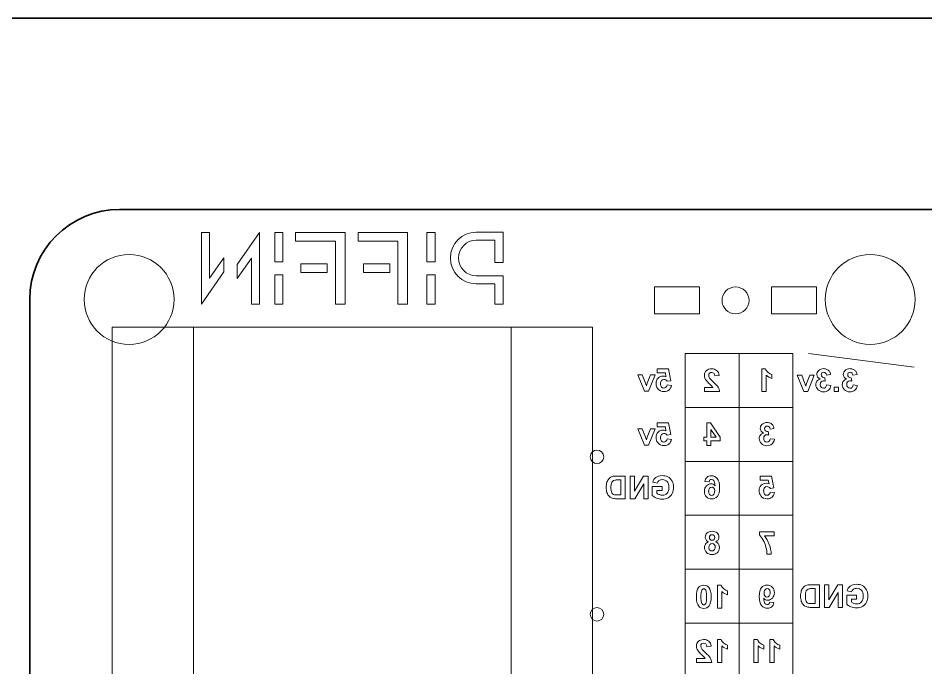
# Model space of a CAD drawing. Header units: inches. Extents: x 15 to 785, y -585 to -15.
# Drawn here: x 355.3 to 456.3, y -87.2 to -15 of the extents above; entities that cross this region are included whole.
import ezdxf

# ---------------------------------------------------------------- set-up
doc = ezdxf.new("R2010")
doc.units = ezdxf.units.IN
doc.header["$MEASUREMENT"] = 0
doc.layers.add('Layer 1', color=7, linetype='Continuous')

# ---------------------------------------------------------------- blocks, each defined once
blk = doc.blocks.new('block 2')
at = {"layer": 'Layer 1', "color": 179, "lineweight": 35, "true_color": 0x231f20}
blk.add_open_spline([(785, -570), (785, -578.28), (778.28, -585), (770, -585), (770, -585), (30, -585), (30, -585), (21.72, -585), (15, -578.28), (15, -570), (15, -570), (15, -30), (15, -30), (15, -21.72), (21.72, -15), (30, -15), (30, -15), (770, -15), (770, -15), (778.28, -15), (785, -21.72), (785, -30), (785, -30), (785, -570), (785, -570)], degree=3, knots=[0, 0, 0, 0, 1, 1, 1, 2, 2, 2, 3, 3, 3, 4, 4, 4, 5, 5, 5, 6, 6, 6, 7, 7, 7, 8, 8, 8, 8], dxfattribs=at)
blk = doc.blocks.new('block 37')
at = {"layer": 'Layer 1', "lineweight": 0}
for points in [[(398.62, -38.81), (398.62, -46.79), (397.54, -46.79), (397.54, -44.33), (397.54, -43.27), (397.54, -42.3), (397.54, -41.07), (397.54, -39.78), (393.12, -39.78), (393.12, -38.81), (398.62, -38.81)], [(396.64, -43.27), (393.71, -43.27), (393.71, -42.3), (396.64, -42.3), (396.64, -43.27)]]:
    blk.add_lwpolyline(points, dxfattribs=at)
blk = doc.blocks.new('block 38')
at = {"layer": 'Layer 1', "lineweight": 0}
for points in [[(391.66, -38.81), (391.66, -46.79), (390.58, -46.79), (390.58, -44.83), (390.58, -43.27), (390.58, -42.3), (390.58, -41.58), (390.58, -39.78), (386.15, -39.78), (386.15, -38.81), (391.66, -38.81)], [(389.68, -43.27), (386.75, -43.27), (386.75, -42.3), (389.68, -42.3), (389.68, -43.27)]]:
    blk.add_lwpolyline(points, dxfattribs=at)
blk = doc.blocks.new('block 36')
at = {"layer": 'Layer 1', "lineweight": 0}
for points in [[(376.58, -38.81), (376.58, -43.92), (378.17, -41.63), (378.17, -43.21), (375.68, -46.79), (375.68, -38.81), (376.58, -38.81)], [(379.64, -42.37), (382.14, -38.81), (382.14, -46.79), (381.24, -46.79), (381.24, -41.67), (379.64, -43.95), (379.64, -42.37)], [(383.85, -42.07), (383.85, -38.81), (384.75, -38.81), (384.75, -42.07), (383.85, -42.07)], [(400.77, -42.07), (400.77, -38.81), (401.67, -38.81), (401.67, -42.07), (400.77, -42.07)], [(384.75, -43.54), (384.75, -46.79), (383.85, -46.79), (383.85, -43.54), (384.75, -43.54)], [(401.67, -43.54), (401.67, -46.79), (400.77, -46.79), (400.77, -43.54), (401.67, -43.54)]]:
    blk.add_lwpolyline(points, dxfattribs=at)
blk.add_open_spline([(406.25, -38.79), (406.25, -38.79), (409.25, -38.79), (409.25, -38.79), (409.25, -38.79), (409.25, -42.16), (409.25, -42.16), (409.25, -42.16), (408.34, -42.16), (408.34, -42.16), (408.34, -42.16), (408.34, -39.69), (408.34, -39.69), (408.34, -39.69), (406.25, -39.69), (406.25, -39.69), (405.17, -39.69), (404.29, -40.58), (404.29, -41.66), (404.29, -42.76), (405.17, -43.63), (406.25, -43.63), (406.25, -43.63), (408.34, -43.63), (408.34, -43.63), (408.34, -43.63), (409.25, -43.63), (409.25, -43.63), (409.25, -43.63), (409.25, -46.79), (409.25, -46.79), (409.25, -46.79), (408.34, -46.79), (408.34, -46.79), (408.34, -46.79), (408.34, -44.53), (408.34, -44.53), (408.34, -44.53), (406.25, -44.53), (406.25, -44.53), (404.67, -44.53), (403.38, -43.25), (403.38, -41.66), (403.38, -40.08), (404.67, -38.79), (406.25, -38.79)], degree=3, knots=[0, 0, 0, 0, 1, 1, 1, 2, 2, 2, 3, 3, 3, 4, 4, 4, 5, 5, 5, 6, 6, 6, 7, 7, 7, 8, 8, 8, 9, 9, 9, 10, 10, 10, 11, 11, 11, 12, 12, 12, 13, 13, 13, 14, 14, 14, 15, 15, 15, 15], dxfattribs=at)
at = {"layer": 'Layer 1'}
for name in ['block 38', 'block 37']:
    blk.add_blockref(name, (0, 0), dxfattribs=at)
blk = doc.blocks.new('block 39')
at = {"layer": 'Layer 1', "lineweight": 0}
for points, knots in [([(432.15, -78.3), (432.32, -78.51), (432.4, -78.85), (432.4, -79.32), (432.4, -79.81), (432.32, -80.15), (432.17, -80.33), (432.02, -80.52), (431.82, -80.62), (431.58, -80.62), (431.33, -80.62), (431.14, -80.53), (431.01, -80.36), (430.84, -80.15), (430.76, -79.81), (430.76, -79.33), (430.76, -78.85), (430.84, -78.51), (431, -78.3), (431.14, -78.13), (431.33, -78.04), (431.58, -78.04), (431.82, -78.04), (432.01, -78.13), (432.15, -78.3)], [0, 0, 0, 0, 1, 1, 1, 2, 2, 2, 3, 3, 3, 4, 4, 4, 5, 5, 5, 6, 6, 6, 7, 7, 7, 8, 8, 8, 8]), ([(431.42, -78.5), (431.38, -78.53), (431.34, -78.61), (431.31, -78.72), (431.28, -78.83), (431.26, -79.03), (431.26, -79.33), (431.26, -79.63), (431.28, -79.84), (431.31, -79.96), (431.34, -80.06), (431.38, -80.12), (431.42, -80.16), (431.47, -80.2), (431.52, -80.22), (431.58, -80.22), (431.64, -80.22), (431.69, -80.2), (431.73, -80.16), (431.78, -80.12), (431.82, -80.05), (431.85, -79.94), (431.88, -79.83), (431.89, -79.63), (431.89, -79.33), (431.89, -79.03), (431.87, -78.82), (431.84, -78.7), (431.82, -78.6), (431.78, -78.53), (431.73, -78.5), (431.69, -78.46), (431.64, -78.44), (431.58, -78.44), (431.52, -78.44), (431.47, -78.46), (431.42, -78.5)], [0, 0, 0, 0, 1, 1, 1, 2, 2, 2, 3, 3, 3, 4, 4, 4, 5, 5, 5, 6, 6, 6, 7, 7, 7, 8, 8, 8, 9, 9, 9, 10, 10, 10, 11, 11, 11, 12, 12, 12, 12]), ([(433.12, -78.04), (433.12, -78.04), (433.51, -78.04), (433.51, -78.04), (433.57, -78.19), (433.67, -78.33), (433.82, -78.44), (433.97, -78.56), (434.1, -78.64), (434.23, -78.68), (434.23, -78.68), (434.23, -79.12), (434.23, -79.12), (433.99, -79.04), (433.78, -78.92), (433.6, -78.75), (433.6, -78.75), (433.6, -80.58), (433.6, -80.58), (433.6, -80.58), (433.12, -80.58), (433.12, -80.58), (433.12, -80.58), (433.12, -78.04), (433.12, -78.04)], [0, 0, 0, 0, 1, 1, 1, 2, 2, 2, 3, 3, 3, 4, 4, 4, 5, 5, 5, 6, 6, 6, 7, 7, 7, 8, 8, 8, 8])]:
    blk.add_open_spline(points, degree=3, knots=knots, dxfattribs=at)
blk = doc.blocks.new('block 40')
at = {"layer": 'Layer 1', "lineweight": 0}
for points in [[(437.15, -84.08), (437.15, -84.08), (437.54, -84.08), (437.54, -84.08), (437.6, -84.23), (437.7, -84.37), (437.85, -84.48), (438, -84.6), (438.13, -84.68), (438.26, -84.72), (438.26, -84.72), (438.26, -85.16), (438.26, -85.16), (438.02, -85.08), (437.81, -84.96), (437.63, -84.79), (437.63, -84.79), (437.63, -86.62), (437.63, -86.62), (437.63, -86.62), (437.15, -86.62), (437.15, -86.62), (437.15, -86.62), (437.15, -84.08), (437.15, -84.08)], [(438.92, -84.08), (438.92, -84.08), (439.31, -84.08), (439.31, -84.08), (439.37, -84.23), (439.47, -84.37), (439.62, -84.48), (439.76, -84.6), (439.9, -84.68), (440.03, -84.72), (440.03, -84.72), (440.03, -85.16), (440.03, -85.16), (439.79, -85.08), (439.58, -84.96), (439.4, -84.79), (439.4, -84.79), (439.4, -86.62), (439.4, -86.62), (439.4, -86.62), (438.92, -86.62), (438.92, -86.62), (438.92, -86.62), (438.92, -84.08), (438.92, -84.08)]]:
    blk.add_open_spline(points, degree=3, knots=[0, 0, 0, 0, 1, 1, 1, 2, 2, 2, 3, 3, 3, 4, 4, 4, 5, 5, 5, 6, 6, 6, 7, 7, 7, 8, 8, 8, 8], dxfattribs=at)
blk = doc.blocks.new('block 41')
at = {"layer": 'Layer 1', "lineweight": 0}
for points, knots in [([(431.72, -86.17), (431.7, -86.12), (431.66, -86.08), (431.62, -86.03), (431.58, -85.99), (431.48, -85.89), (431.33, -85.75), (431.18, -85.61), (431.07, -85.51), (431.01, -85.43), (430.93, -85.32), (430.86, -85.21), (430.82, -85.11), (430.78, -85.01), (430.76, -84.9), (430.76, -84.78), (430.76, -84.58), (430.83, -84.42), (430.97, -84.28), (431.12, -84.15), (431.31, -84.08), (431.56, -84.08), (431.79, -84.08), (431.98, -84.14), (432.13, -84.25), (432.28, -84.37), (432.37, -84.56), (432.4, -84.83), (432.4, -84.83), (431.92, -84.88), (431.92, -84.88), (431.91, -84.74), (431.87, -84.63), (431.81, -84.57), (431.75, -84.51), (431.67, -84.48), (431.57, -84.48), (431.47, -84.48), (431.39, -84.51), (431.33, -84.57), (431.27, -84.63), (431.25, -84.71), (431.25, -84.82), (431.25, -84.92), (431.28, -85.01), (431.35, -85.11), (431.39, -85.19), (431.53, -85.32), (431.75, -85.53), (432.02, -85.78), (432.2, -85.98), (432.29, -86.13), (432.38, -86.29), (432.44, -86.45), (432.46, -86.62), (432.46, -86.62), (430.76, -86.62), (430.76, -86.62), (430.76, -86.62), (430.76, -86.17), (430.76, -86.17), (430.76, -86.17), (431.72, -86.17), (431.72, -86.17)], [0, 0, 0, 0, 1, 1, 1, 2, 2, 2, 3, 3, 3, 4, 4, 4, 5, 5, 5, 6, 6, 6, 7, 7, 7, 8, 8, 8, 9, 9, 9, 10, 10, 10, 11, 11, 11, 12, 12, 12, 13, 13, 13, 14, 14, 14, 15, 15, 15, 16, 16, 16, 17, 17, 17, 18, 18, 18, 19, 19, 19, 20, 20, 20, 21, 21, 21, 21]), ([(433.12, -84.08), (433.12, -84.08), (433.51, -84.08), (433.51, -84.08), (433.57, -84.23), (433.67, -84.37), (433.82, -84.48), (433.96, -84.6), (434.1, -84.68), (434.23, -84.72), (434.23, -84.72), (434.23, -85.16), (434.23, -85.16), (433.99, -85.08), (433.78, -84.96), (433.6, -84.79), (433.6, -84.79), (433.6, -86.62), (433.6, -86.62), (433.6, -86.62), (433.12, -86.62), (433.12, -86.62), (433.12, -86.62), (433.12, -84.08), (433.12, -84.08)], [0, 0, 0, 0, 1, 1, 1, 2, 2, 2, 3, 3, 3, 4, 4, 4, 5, 5, 5, 6, 6, 6, 7, 7, 7, 8, 8, 8, 8])]:
    blk.add_open_spline(points, degree=3, knots=knots, dxfattribs=at)
blk = doc.blocks.new('block 56')
at = {"layer": 'Layer 1', "lineweight": 0}
blk.add_lwpolyline([(446.1, -56.5), (446.1, -56.02), (446.58, -56.02), (446.58, -56.5), (446.1, -56.5)], dxfattribs=at)
for points, knots in [([(445.46, -56.35), (445.31, -56.48), (445.12, -56.54), (444.89, -56.54), (444.65, -56.54), (444.45, -56.46), (444.29, -56.31), (444.13, -56.15), (444.04, -55.96), (444.04, -55.74), (444.04, -55.59), (444.09, -55.46), (444.17, -55.35), (444.26, -55.24), (444.38, -55.17), (444.52, -55.14), (444.28, -55.01), (444.16, -54.83), (444.16, -54.61), (444.16, -54.46), (444.22, -54.32), (444.34, -54.19), (444.48, -54.04), (444.67, -53.96), (444.91, -53.96), (445.05, -53.96), (445.17, -53.99), (445.28, -54.04), (445.4, -54.09), (445.48, -54.17), (445.55, -54.26), (445.61, -54.35), (445.66, -54.47), (445.69, -54.62), (445.69, -54.62), (445.24, -54.7), (445.24, -54.7), (445.23, -54.59), (445.19, -54.51), (445.13, -54.45), (445.07, -54.39), (445, -54.36), (444.92, -54.36), (444.84, -54.36), (444.77, -54.39), (444.72, -54.44), (444.67, -54.49), (444.64, -54.56), (444.64, -54.64), (444.64, -54.74), (444.68, -54.82), (444.75, -54.88), (444.82, -54.94), (444.92, -54.97), (445.05, -54.97), (445.05, -54.97), (445.1, -55.36), (445.1, -55.36), (445.01, -55.34), (444.94, -55.32), (444.88, -55.32), (444.78, -55.32), (444.7, -55.36), (444.64, -55.43), (444.57, -55.5), (444.54, -55.6), (444.54, -55.72), (444.54, -55.85), (444.57, -55.95), (444.64, -56.03), (444.71, -56.1), (444.8, -56.14), (444.9, -56.14), (444.99, -56.14), (445.07, -56.11), (445.13, -56.05), (445.2, -55.98), (445.24, -55.89), (445.25, -55.77), (445.25, -55.77), (445.72, -55.83), (445.72, -55.83), (445.7, -56.04), (445.61, -56.21), (445.46, -56.35)], [0, 0, 0, 0, 1, 1, 1, 2, 2, 2, 3, 3, 3, 4, 4, 4, 5, 5, 5, 6, 6, 6, 7, 7, 7, 8, 8, 8, 9, 9, 9, 10, 10, 10, 11, 11, 11, 12, 12, 12, 13, 13, 13, 14, 14, 14, 15, 15, 15, 16, 16, 16, 17, 17, 17, 18, 18, 18, 19, 19, 19, 20, 20, 20, 21, 21, 21, 22, 22, 22, 23, 23, 23, 24, 24, 24, 25, 25, 25, 26, 26, 26, 27, 27, 27, 28, 28, 28, 28]), ([(448.4, -56.35), (448.25, -56.48), (448.06, -56.54), (447.83, -56.54), (447.59, -56.54), (447.39, -56.46), (447.23, -56.31), (447.07, -56.15), (446.99, -55.96), (446.99, -55.74), (446.99, -55.59), (447.03, -55.46), (447.12, -55.35), (447.2, -55.24), (447.32, -55.17), (447.46, -55.14), (447.22, -55.01), (447.1, -54.83), (447.1, -54.61), (447.1, -54.46), (447.16, -54.32), (447.28, -54.19), (447.42, -54.04), (447.61, -53.96), (447.85, -53.96), (447.99, -53.96), (448.11, -53.99), (448.23, -54.04), (448.34, -54.09), (448.43, -54.17), (448.49, -54.26), (448.55, -54.35), (448.6, -54.47), (448.63, -54.62), (448.63, -54.62), (448.18, -54.7), (448.18, -54.7), (448.17, -54.59), (448.13, -54.51), (448.08, -54.45), (448.02, -54.39), (447.95, -54.36), (447.86, -54.36), (447.78, -54.36), (447.71, -54.39), (447.66, -54.44), (447.61, -54.49), (447.59, -54.56), (447.59, -54.64), (447.59, -54.74), (447.62, -54.82), (447.69, -54.88), (447.76, -54.94), (447.86, -54.97), (447.99, -54.97), (447.99, -54.97), (448.04, -55.36), (448.04, -55.36), (447.96, -55.34), (447.88, -55.32), (447.82, -55.32), (447.73, -55.32), (447.65, -55.36), (447.58, -55.43), (447.52, -55.5), (447.48, -55.6), (447.48, -55.72), (447.48, -55.85), (447.52, -55.95), (447.59, -56.03), (447.65, -56.1), (447.74, -56.14), (447.84, -56.14), (447.93, -56.14), (448.01, -56.11), (448.08, -56.05), (448.14, -55.98), (448.18, -55.89), (448.2, -55.77), (448.2, -55.77), (448.66, -55.83), (448.66, -55.83), (448.64, -56.04), (448.55, -56.21), (448.4, -56.35)], [0, 0, 0, 0, 1, 1, 1, 2, 2, 2, 3, 3, 3, 4, 4, 4, 5, 5, 5, 6, 6, 6, 7, 7, 7, 8, 8, 8, 9, 9, 9, 10, 10, 10, 11, 11, 11, 12, 12, 12, 13, 13, 13, 14, 14, 14, 15, 15, 15, 16, 16, 16, 17, 17, 17, 18, 18, 18, 19, 19, 19, 20, 20, 20, 21, 21, 21, 22, 22, 22, 23, 23, 23, 24, 24, 24, 25, 25, 25, 26, 26, 26, 27, 27, 27, 28, 28, 28, 28]), ([(442.7, -56.5), (442.7, -56.5), (441.97, -54.67), (441.97, -54.67), (441.97, -54.67), (442.47, -54.67), (442.47, -54.67), (442.47, -54.67), (442.82, -55.6), (442.82, -55.6), (442.84, -55.66), (442.86, -55.71), (442.87, -55.76), (442.88, -55.78), (442.89, -55.84), (442.92, -55.92), (442.92, -55.92), (443.02, -55.6), (443.02, -55.6), (443.02, -55.6), (443.37, -54.67), (443.37, -54.67), (443.37, -54.67), (443.87, -54.67), (443.87, -54.67), (443.87, -54.67), (443.14, -56.5), (443.14, -56.5), (443.14, -56.5), (442.7, -56.5), (442.7, -56.5)], [0, 0, 0, 0, 1, 1, 1, 2, 2, 2, 3, 3, 3, 4, 4, 4, 5, 5, 5, 6, 6, 6, 7, 7, 7, 8, 8, 8, 9, 9, 9, 10, 10, 10, 10])]:
    blk.add_open_spline(points, degree=3, knots=knots, dxfattribs=at)
blk = doc.blocks.new('block 58')
at = {"layer": 'Layer 1', "lineweight": 0}
for points, knots in [([(427.71, -56.33), (427.56, -56.46), (427.37, -56.52), (427.14, -56.52), (426.85, -56.52), (426.62, -56.41), (426.45, -56.19), (426.33, -56.02), (426.27, -55.84), (426.27, -55.63), (426.27, -55.38), (426.35, -55.18), (426.5, -55.02), (426.65, -54.87), (426.83, -54.79), (427.04, -54.79), (427.15, -54.79), (427.27, -54.81), (427.37, -54.87), (427.37, -54.87), (427.3, -54.44), (427.3, -54.44), (427.3, -54.44), (426.38, -54.44), (426.38, -54.44), (426.38, -54.44), (426.38, -53.99), (426.38, -53.99), (426.38, -53.99), (427.66, -53.99), (427.66, -53.99), (427.66, -53.99), (427.91, -55.3), (427.91, -55.3), (427.91, -55.3), (427.52, -55.36), (427.52, -55.36), (427.41, -55.23), (427.29, -55.17), (427.15, -55.17), (427.03, -55.17), (426.94, -55.21), (426.87, -55.29), (426.81, -55.37), (426.77, -55.48), (426.77, -55.64), (426.77, -55.8), (426.81, -55.93), (426.88, -56.01), (426.95, -56.09), (427.03, -56.13), (427.13, -56.13), (427.22, -56.13), (427.3, -56.1), (427.37, -56.04), (427.43, -55.97), (427.48, -55.89), (427.49, -55.78), (427.49, -55.78), (427.97, -55.83), (427.97, -55.83), (427.94, -56.04), (427.85, -56.21), (427.71, -56.33)], [0, 0, 0, 0, 1, 1, 1, 2, 2, 2, 3, 3, 3, 4, 4, 4, 5, 5, 5, 6, 6, 6, 7, 7, 7, 8, 8, 8, 9, 9, 9, 10, 10, 10, 11, 11, 11, 12, 12, 12, 13, 13, 13, 14, 14, 14, 15, 15, 15, 16, 16, 16, 17, 17, 17, 18, 18, 18, 19, 19, 19, 20, 20, 20, 21, 21, 21, 21]), ([(424.97, -56.48), (424.97, -56.48), (424.25, -54.65), (424.25, -54.65), (424.25, -54.65), (424.74, -54.65), (424.74, -54.65), (424.74, -54.65), (425.09, -55.58), (425.09, -55.58), (425.11, -55.63), (425.13, -55.68), (425.14, -55.74), (425.15, -55.76), (425.17, -55.81), (425.19, -55.89), (425.19, -55.89), (425.29, -55.58), (425.29, -55.58), (425.29, -55.58), (425.64, -54.65), (425.64, -54.65), (425.64, -54.65), (426.15, -54.65), (426.15, -54.65), (426.15, -54.65), (425.41, -56.48), (425.41, -56.48), (425.41, -56.48), (424.97, -56.48), (424.97, -56.48)], [0, 0, 0, 0, 1, 1, 1, 2, 2, 2, 3, 3, 3, 4, 4, 4, 5, 5, 5, 6, 6, 6, 7, 7, 7, 8, 8, 8, 9, 9, 9, 10, 10, 10, 10])]:
    blk.add_open_spline(points, degree=3, knots=knots, dxfattribs=at)
blk = doc.blocks.new('block 59')
at = {"layer": 'Layer 1', "lineweight": 0}
for points, knots in [([(427.71, -62.33), (427.56, -62.46), (427.37, -62.52), (427.14, -62.52), (426.85, -62.52), (426.62, -62.41), (426.45, -62.19), (426.33, -62.02), (426.27, -61.84), (426.27, -61.63), (426.27, -61.38), (426.35, -61.18), (426.5, -61.02), (426.65, -60.87), (426.83, -60.79), (427.04, -60.79), (427.15, -60.79), (427.27, -60.81), (427.37, -60.87), (427.37, -60.87), (427.3, -60.44), (427.3, -60.44), (427.3, -60.44), (426.38, -60.44), (426.38, -60.44), (426.38, -60.44), (426.38, -59.99), (426.38, -59.99), (426.38, -59.99), (427.66, -59.99), (427.66, -59.99), (427.66, -59.99), (427.91, -61.3), (427.91, -61.3), (427.91, -61.3), (427.52, -61.36), (427.52, -61.36), (427.41, -61.23), (427.29, -61.17), (427.15, -61.17), (427.03, -61.17), (426.94, -61.21), (426.87, -61.29), (426.81, -61.37), (426.77, -61.48), (426.77, -61.64), (426.77, -61.8), (426.81, -61.93), (426.88, -62.01), (426.95, -62.09), (427.03, -62.13), (427.13, -62.13), (427.22, -62.13), (427.3, -62.1), (427.37, -62.04), (427.43, -61.97), (427.48, -61.89), (427.49, -61.78), (427.49, -61.78), (427.97, -61.83), (427.97, -61.83), (427.94, -62.04), (427.85, -62.21), (427.71, -62.33)], [0, 0, 0, 0, 1, 1, 1, 2, 2, 2, 3, 3, 3, 4, 4, 4, 5, 5, 5, 6, 6, 6, 7, 7, 7, 8, 8, 8, 9, 9, 9, 10, 10, 10, 11, 11, 11, 12, 12, 12, 13, 13, 13, 14, 14, 14, 15, 15, 15, 16, 16, 16, 17, 17, 17, 18, 18, 18, 19, 19, 19, 20, 20, 20, 21, 21, 21, 21]), ([(424.97, -62.48), (424.97, -62.48), (424.25, -60.65), (424.25, -60.65), (424.25, -60.65), (424.74, -60.65), (424.74, -60.65), (424.74, -60.65), (425.09, -61.58), (425.09, -61.58), (425.11, -61.63), (425.13, -61.68), (425.14, -61.74), (425.15, -61.76), (425.17, -61.81), (425.19, -61.89), (425.19, -61.89), (425.29, -61.58), (425.29, -61.58), (425.29, -61.58), (425.64, -60.65), (425.64, -60.65), (425.64, -60.65), (426.15, -60.65), (426.15, -60.65), (426.15, -60.65), (425.41, -62.48), (425.41, -62.48), (425.41, -62.48), (424.97, -62.48), (424.97, -62.48)], [0, 0, 0, 0, 1, 1, 1, 2, 2, 2, 3, 3, 3, 4, 4, 4, 5, 5, 5, 6, 6, 6, 7, 7, 7, 8, 8, 8, 9, 9, 9, 10, 10, 10, 10])]:
    blk.add_open_spline(points, degree=3, knots=knots, dxfattribs=at)
blk = doc.blocks.new('block 60')
at = {"layer": 'Layer 1', "lineweight": 0}
blk.add_lwpolyline([(446.53, -80.51), (446.53, -78.86), (445.52, -80.51), (445, -80.51), (445, -77.99), (445.48, -77.99), (445.48, -79.67), (446.51, -77.99), (447.01, -77.99), (447.01, -80.51), (446.53, -80.51)], dxfattribs=at)
for points, knots in [([(444.47, -80.51), (444.47, -80.51), (443.51, -80.51), (443.51, -80.51), (443.32, -80.51), (443.17, -80.49), (443.06, -80.46), (442.91, -80.41), (442.79, -80.34), (442.7, -80.26), (442.58, -80.14), (442.49, -79.99), (442.43, -79.81), (442.38, -79.66), (442.35, -79.48), (442.35, -79.27), (442.35, -79.04), (442.38, -78.84), (442.43, -78.68), (442.49, -78.51), (442.57, -78.38), (442.67, -78.27), (442.78, -78.15), (442.91, -78.08), (443.05, -78.03), (443.17, -78), (443.33, -77.99), (443.54, -77.99), (443.54, -77.99), (444.47, -77.99), (444.47, -77.99), (444.47, -77.99), (444.47, -80.51), (444.47, -80.51)], [0, 0, 0, 0, 1, 1, 1, 2, 2, 2, 3, 3, 3, 4, 4, 4, 5, 5, 5, 6, 6, 6, 7, 7, 7, 8, 8, 8, 9, 9, 9, 10, 10, 10, 11, 11, 11, 11]), ([(443.73, -78.41), (443.52, -78.41), (443.38, -78.42), (443.31, -78.44), (443.21, -78.46), (443.14, -78.5), (443.07, -78.56), (443.01, -78.61), (442.96, -78.7), (442.93, -78.8), (442.89, -78.9), (442.88, -79.05), (442.88, -79.25), (442.88, -79.45), (442.89, -79.6), (442.93, -79.71), (442.96, -79.83), (443.01, -79.91), (443.06, -79.96), (443.12, -80.01), (443.19, -80.04), (443.27, -80.06), (443.33, -80.08), (443.43, -80.09), (443.58, -80.09), (443.58, -80.09), (443.96, -80.09), (443.96, -80.09), (443.96, -80.09), (443.96, -78.41), (443.96, -78.41), (443.96, -78.41), (443.73, -78.41), (443.73, -78.41)], [0, 0, 0, 0, 1, 1, 1, 2, 2, 2, 3, 3, 3, 4, 4, 4, 5, 5, 5, 6, 6, 6, 7, 7, 7, 8, 8, 8, 9, 9, 9, 10, 10, 10, 11, 11, 11, 11]), ([(448, -79.58), (448, -79.58), (448, -79.9), (448, -79.9), (448.08, -79.96), (448.17, -80.01), (448.28, -80.06), (448.38, -80.1), (448.49, -80.12), (448.6, -80.12), (448.81, -80.12), (448.99, -80.04), (449.12, -79.89), (449.25, -79.74), (449.32, -79.52), (449.32, -79.22), (449.32, -78.94), (449.25, -78.73), (449.12, -78.59), (448.99, -78.45), (448.81, -78.38), (448.59, -78.38), (448.44, -78.38), (448.32, -78.41), (448.22, -78.49), (448.13, -78.56), (448.06, -78.66), (448.02, -78.78), (448.02, -78.78), (447.52, -78.68), (447.52, -78.68), (447.57, -78.45), (447.68, -78.27), (447.86, -78.14), (448.03, -78.01), (448.28, -77.94), (448.59, -77.94), (448.83, -77.94), (449.03, -77.98), (449.2, -78.07), (449.41, -78.18), (449.57, -78.33), (449.68, -78.54), (449.79, -78.74), (449.85, -78.98), (449.85, -79.24), (449.85, -79.48), (449.8, -79.71), (449.7, -79.91), (449.6, -80.12), (449.45, -80.28), (449.25, -80.39), (449.06, -80.5), (448.83, -80.55), (448.56, -80.55), (448.36, -80.55), (448.15, -80.51), (447.95, -80.44), (447.74, -80.36), (447.59, -80.27), (447.48, -80.16), (447.48, -80.16), (447.48, -79.16), (447.48, -79.16), (447.48, -79.16), (448.58, -79.16), (448.58, -79.16), (448.58, -79.16), (448.58, -79.58), (448.58, -79.58), (448.58, -79.58), (448, -79.58), (448, -79.58)], [0, 0, 0, 0, 1, 1, 1, 2, 2, 2, 3, 3, 3, 4, 4, 4, 5, 5, 5, 6, 6, 6, 7, 7, 7, 8, 8, 8, 9, 9, 9, 10, 10, 10, 11, 11, 11, 12, 12, 12, 13, 13, 13, 14, 14, 14, 15, 15, 15, 16, 16, 16, 17, 17, 17, 18, 18, 18, 19, 19, 19, 20, 20, 20, 21, 21, 21, 22, 22, 22, 23, 23, 23, 24, 24, 24, 24])]:
    blk.add_open_spline(points, degree=3, knots=knots, dxfattribs=at)
blk = doc.blocks.new('block 61')
at = {"layer": 'Layer 1', "lineweight": 0}
blk.add_lwpolyline([(424.9, -68.43), (424.9, -66.78), (423.89, -68.43), (423.37, -68.43), (423.37, -65.9), (423.85, -65.9), (423.85, -67.59), (424.88, -65.9), (425.38, -65.9), (425.38, -68.43), (424.9, -68.43)], dxfattribs=at)
for points, knots in [([(422.84, -68.43), (422.84, -68.43), (421.88, -68.43), (421.88, -68.43), (421.69, -68.43), (421.54, -68.41), (421.43, -68.37), (421.28, -68.33), (421.16, -68.26), (421.07, -68.17), (420.95, -68.06), (420.86, -67.91), (420.8, -67.73), (420.75, -67.58), (420.72, -67.4), (420.72, -67.19), (420.72, -66.95), (420.75, -66.75), (420.8, -66.59), (420.86, -66.43), (420.94, -66.3), (421.04, -66.18), (421.15, -66.07), (421.28, -66), (421.42, -65.95), (421.53, -65.92), (421.69, -65.9), (421.9, -65.9), (421.9, -65.9), (422.84, -65.9), (422.84, -65.9), (422.84, -65.9), (422.84, -68.43), (422.84, -68.43)], [0, 0, 0, 0, 1, 1, 1, 2, 2, 2, 3, 3, 3, 4, 4, 4, 5, 5, 5, 6, 6, 6, 7, 7, 7, 8, 8, 8, 9, 9, 9, 10, 10, 10, 11, 11, 11, 11]), ([(422.1, -66.33), (421.89, -66.33), (421.75, -66.34), (421.68, -66.35), (421.58, -66.38), (421.51, -66.41), (421.44, -66.47), (421.38, -66.53), (421.33, -66.61), (421.3, -66.72), (421.26, -66.82), (421.25, -66.97), (421.25, -67.17), (421.25, -67.36), (421.26, -67.52), (421.3, -67.63), (421.33, -67.74), (421.38, -67.82), (421.43, -67.87), (421.49, -67.92), (421.56, -67.96), (421.64, -67.98), (421.7, -67.99), (421.8, -68), (421.95, -68), (421.95, -68), (422.33, -68), (422.33, -68), (422.33, -68), (422.33, -66.33), (422.33, -66.33), (422.33, -66.33), (422.1, -66.33), (422.1, -66.33)], [0, 0, 0, 0, 1, 1, 1, 2, 2, 2, 3, 3, 3, 4, 4, 4, 5, 5, 5, 6, 6, 6, 7, 7, 7, 8, 8, 8, 9, 9, 9, 10, 10, 10, 11, 11, 11, 11]), ([(426.37, -67.5), (426.37, -67.5), (426.37, -67.82), (426.37, -67.82), (426.45, -67.88), (426.54, -67.93), (426.64, -67.97), (426.75, -68.01), (426.86, -68.04), (426.97, -68.04), (427.18, -68.04), (427.36, -67.96), (427.49, -67.81), (427.62, -67.66), (427.69, -67.44), (427.69, -67.14), (427.69, -66.86), (427.62, -66.65), (427.49, -66.51), (427.36, -66.37), (427.18, -66.3), (426.96, -66.3), (426.81, -66.3), (426.69, -66.33), (426.59, -66.4), (426.49, -66.48), (426.43, -66.57), (426.39, -66.7), (426.39, -66.7), (425.89, -66.6), (425.89, -66.6), (425.94, -66.37), (426.05, -66.19), (426.23, -66.06), (426.4, -65.93), (426.65, -65.86), (426.96, -65.86), (427.2, -65.86), (427.4, -65.9), (427.57, -65.99), (427.78, -66.1), (427.94, -66.25), (428.05, -66.46), (428.16, -66.66), (428.22, -66.89), (428.22, -67.16), (428.22, -67.4), (428.17, -67.62), (428.07, -67.83), (427.97, -68.04), (427.82, -68.19), (427.62, -68.31), (427.43, -68.42), (427.2, -68.47), (426.93, -68.47), (426.73, -68.47), (426.52, -68.43), (426.32, -68.35), (426.11, -68.27), (425.96, -68.18), (425.85, -68.08), (425.85, -68.08), (425.85, -67.07), (425.85, -67.07), (425.85, -67.07), (426.95, -67.07), (426.95, -67.07), (426.95, -67.07), (426.95, -67.5), (426.95, -67.5), (426.95, -67.5), (426.37, -67.5), (426.37, -67.5)], [0, 0, 0, 0, 1, 1, 1, 2, 2, 2, 3, 3, 3, 4, 4, 4, 5, 5, 5, 6, 6, 6, 7, 7, 7, 8, 8, 8, 9, 9, 9, 10, 10, 10, 11, 11, 11, 12, 12, 12, 13, 13, 13, 14, 14, 14, 15, 15, 15, 16, 16, 16, 17, 17, 17, 18, 18, 18, 19, 19, 19, 20, 20, 20, 21, 21, 21, 22, 22, 22, 23, 23, 23, 24, 24, 24, 24])]:
    blk.add_open_spline(points, degree=3, knots=knots, dxfattribs=at)

msp = doc.modelspace()

# ---------------------------------------------------------------- linework, layer by layer
at = {"layer": 'Layer 1', "color": 179, "lineweight": 9, "true_color": 0x231f20}
for points in [[(426.11, -47.88), (431.11, -47.88), (431.11, -44.88), (426.11, -44.88), (426.11, -47.88)], [(439.11, -47.88), (444.11, -47.88), (444.11, -44.88), (439.11, -44.88), (439.11, -47.88)]]:
    msp.add_lwpolyline(points, dxfattribs=at)
at = {"layer": 'Layer 1', "color": 30, "lineweight": 9, "true_color": 0xf5821f}
for points in [[(419.19, -133.18), (419.19, -49.36), (365.74, -49.36), (365.74, -133.18), (419.19, -133.18), (419.19, -133.18)], [(374.79, -133.18), (374.79, -49.36)], [(410.15, -133.18), (410.15, -49.36)], [(429.5, -130.27), (441.5, -130.27), (441.5, -52.27), (429.5, -52.27), (429.5, -130.27)], [(435.5, -130.27), (435.5, -52.27)], [(443.24, -52.27), (455, -53.81)], [(441.5, -58.27), (429.5, -58.27)], [(441.5, -64.27), (429.5, -64.27)], [(441.5, -70.27), (429.5, -70.27)], [(441.5, -76.27), (429.5, -76.27)], [(441.5, -82.27), (429.5, -82.27)]]:
    msp.add_lwpolyline(points, dxfattribs=at)
at = {"layer": 'Layer 1', "lineweight": 0}
for points in [[(431.9, -62.51), (431.9, -62), (431.59, -62), (431.59, -61.58), (431.9, -61.58), (431.9, -59.97), (432.31, -59.97), (433.4, -61.58), (433.4, -62), (432.37, -62), (432.37, -62.51), (431.9, -62.51)], [(432.95, -61.58), (432.37, -60.71), (432.37, -61.58), (432.95, -61.58)]]:
    msp.add_lwpolyline(points, dxfattribs=at)
at = {"layer": 'Layer 1', "color": 179, "lineweight": 35, "true_color": 0x231f20}
msp.add_open_spline([(468.62, -41.27), (468.62, -38.51), (466.38, -36.27), (463.62, -36.27), (463.62, -36.27), (463.58, -36.27), (463.58, -36.27), (463.58, -36.27), (366.58, -36.27), (366.58, -36.27), (361.06, -36.27), (356.58, -40.75), (356.58, -46.27), (356.58, -46.27), (356.58, -136.27), (356.58, -136.27), (356.58, -141.79), (361.06, -146.27), (366.58, -146.27), (366.58, -146.27), (508.63, -146.27), (508.63, -146.27), (514.15, -146.27), (518.63, -141.79), (518.63, -136.27), (518.63, -136.27), (518.63, -46.27), (518.63, -46.27), (518.63, -40.75), (514.15, -36.27), (508.63, -36.27), (508.63, -36.27), (502.58, -36.27), (502.58, -36.27), (502.58, -36.27), (502.58, -36.27), (502.58, -36.27), (499.82, -36.27), (497.58, -38.51), (497.58, -41.27), (497.58, -41.27), (497.58, -41.27), (497.58, -41.27), (497.58, -41.27), (497.58, -44.27), (497.58, -44.27), (497.58, -47.03), (495.34, -49.27), (492.58, -49.27), (492.58, -49.27), (473.58, -49.27), (473.58, -49.27), (470.82, -49.27), (468.58, -47.03), (468.58, -44.27), (468.58, -44.27), (468.62, -44.27), (468.62, -44.27), (468.62, -44.27), (468.62, -41.27), (468.62, -41.27)], degree=3, knots=[0, 0, 0, 0, 1, 1, 1, 2, 2, 2, 3, 3, 3, 4, 4, 4, 5, 5, 5, 6, 6, 6, 7, 7, 7, 8, 8, 8, 9, 9, 9, 10, 10, 10, 11, 11, 11, 12, 12, 12, 13, 13, 13, 14, 14, 14, 15, 15, 15, 16, 16, 16, 17, 17, 17, 18, 18, 18, 19, 19, 19, 20, 20, 20, 20], dxfattribs=at)
at = {"layer": 'Layer 1', "color": 30, "lineweight": 9, "true_color": 0xf5821f}
for points in [[(367.63, -41.27), (364.86, -41.27), (362.63, -43.51), (362.63, -46.27), (362.63, -49.03), (364.86, -51.27), (367.63, -51.27), (370.39, -51.27), (372.63, -49.03), (372.63, -46.27), (372.63, -43.51), (370.39, -41.27), (367.63, -41.27)], [(450.1, -41.27), (447.34, -41.27), (445.1, -43.51), (445.1, -46.27), (445.1, -49.03), (447.34, -51.27), (450.1, -51.27), (452.86, -51.27), (455.1, -49.03), (455.1, -46.27), (455.1, -43.51), (452.86, -41.27), (450.1, -41.27)], [(418.94, -63.77), (418.94, -64.18), (419.28, -64.52), (419.69, -64.52), (420.11, -64.52), (420.44, -64.18), (420.44, -63.77), (420.44, -63.36), (420.11, -63.02), (419.69, -63.02), (419.28, -63.02), (418.94, -63.36), (418.94, -63.77)], [(418.94, -81.27), (418.94, -81.68), (419.28, -82.02), (419.69, -82.02), (420.11, -82.02), (420.44, -81.68), (420.44, -81.27), (420.44, -80.86), (420.11, -80.52), (419.69, -80.52), (419.28, -80.52), (418.94, -80.86), (418.94, -81.27)]]:
    msp.add_open_spline(points, degree=3, knots=[0, 0, 0, 0, 1, 1, 1, 2, 2, 2, 3, 3, 3, 4, 4, 4, 4], dxfattribs=at)
at = {"layer": 'Layer 1', "color": 179, "lineweight": 9, "true_color": 0x231f20}
msp.add_open_spline([(433.61, -46.38), (433.61, -47.21), (434.28, -47.88), (435.11, -47.88), (435.94, -47.88), (436.61, -47.21), (436.61, -46.38), (436.61, -45.55), (435.94, -44.88), (435.11, -44.88), (434.28, -44.88), (433.61, -45.55), (433.61, -46.38)], degree=3, knots=[0, 0, 0, 0, 1, 1, 1, 2, 2, 2, 3, 3, 3, 4, 4, 4, 4], dxfattribs=at)
at = {"layer": 'Layer 1', "lineweight": 0}
for points, knots in [([(432.61, -56.07), (432.58, -56.03), (432.55, -55.98), (432.51, -55.94), (432.47, -55.89), (432.37, -55.8), (432.22, -55.66), (432.06, -55.52), (431.96, -55.41), (431.9, -55.33), (431.81, -55.22), (431.75, -55.11), (431.71, -55.01), (431.67, -54.91), (431.65, -54.8), (431.65, -54.69), (431.65, -54.49), (431.72, -54.32), (431.86, -54.19), (432, -54.05), (432.2, -53.98), (432.45, -53.98), (432.67, -53.98), (432.86, -54.04), (433.01, -54.16), (433.17, -54.27), (433.26, -54.47), (433.29, -54.73), (433.29, -54.73), (432.8, -54.78), (432.8, -54.78), (432.79, -54.64), (432.76, -54.54), (432.7, -54.48), (432.64, -54.42), (432.56, -54.39), (432.46, -54.39), (432.36, -54.39), (432.28, -54.41), (432.22, -54.47), (432.16, -54.53), (432.13, -54.61), (432.13, -54.72), (432.13, -54.82), (432.16, -54.92), (432.23, -55.02), (432.28, -55.09), (432.41, -55.23), (432.63, -55.43), (432.9, -55.68), (433.08, -55.88), (433.18, -56.04), (433.27, -56.19), (433.32, -56.35), (433.34, -56.52), (433.34, -56.52), (431.65, -56.52), (431.65, -56.52), (431.65, -56.52), (431.65, -56.07), (431.65, -56.07), (431.65, -56.07), (432.61, -56.07), (432.61, -56.07)], [0, 0, 0, 0, 1, 1, 1, 2, 2, 2, 3, 3, 3, 4, 4, 4, 5, 5, 5, 6, 6, 6, 7, 7, 7, 8, 8, 8, 9, 9, 9, 10, 10, 10, 11, 11, 11, 12, 12, 12, 13, 13, 13, 14, 14, 14, 15, 15, 15, 16, 16, 16, 17, 17, 17, 18, 18, 18, 19, 19, 19, 20, 20, 20, 21, 21, 21, 21]), ([(438.03, -53.98), (438.03, -53.98), (438.43, -53.98), (438.43, -53.98), (438.48, -54.14), (438.58, -54.27), (438.73, -54.39), (438.88, -54.5), (439.02, -54.58), (439.14, -54.62), (439.14, -54.62), (439.14, -55.06), (439.14, -55.06), (438.9, -54.98), (438.7, -54.86), (438.52, -54.7), (438.52, -54.7), (438.52, -56.52), (438.52, -56.52), (438.52, -56.52), (438.03, -56.52), (438.03, -56.52), (438.03, -56.52), (438.03, -53.98), (438.03, -53.98)], [0, 0, 0, 0, 1, 1, 1, 2, 2, 2, 3, 3, 3, 4, 4, 4, 5, 5, 5, 6, 6, 6, 7, 7, 7, 8, 8, 8, 8]), ([(439.17, -62.33), (439.02, -62.47), (438.83, -62.53), (438.6, -62.53), (438.36, -62.53), (438.16, -62.45), (437.99, -62.3), (437.83, -62.14), (437.75, -61.95), (437.75, -61.73), (437.75, -61.58), (437.79, -61.45), (437.88, -61.34), (437.97, -61.23), (438.08, -61.16), (438.23, -61.13), (437.98, -61), (437.86, -60.82), (437.86, -60.6), (437.86, -60.44), (437.92, -60.3), (438.04, -60.18), (438.18, -60.03), (438.38, -59.95), (438.61, -59.95), (438.75, -59.95), (438.88, -59.98), (438.99, -60.03), (439.1, -60.08), (439.19, -60.15), (439.25, -60.25), (439.31, -60.34), (439.36, -60.46), (439.39, -60.61), (439.39, -60.61), (438.95, -60.69), (438.95, -60.69), (438.93, -60.58), (438.9, -60.49), (438.84, -60.44), (438.78, -60.38), (438.71, -60.35), (438.63, -60.35), (438.54, -60.35), (438.48, -60.38), (438.43, -60.43), (438.37, -60.48), (438.35, -60.54), (438.35, -60.63), (438.35, -60.73), (438.38, -60.81), (438.45, -60.87), (438.52, -60.93), (438.62, -60.96), (438.75, -60.96), (438.75, -60.96), (438.81, -61.35), (438.81, -61.35), (438.72, -61.33), (438.65, -61.31), (438.58, -61.31), (438.49, -61.31), (438.41, -61.35), (438.34, -61.42), (438.28, -61.49), (438.25, -61.59), (438.25, -61.71), (438.25, -61.84), (438.28, -61.94), (438.35, -62.02), (438.42, -62.09), (438.5, -62.13), (438.6, -62.13), (438.69, -62.13), (438.77, -62.1), (438.84, -62.04), (438.9, -61.97), (438.94, -61.88), (438.96, -61.76), (438.96, -61.76), (439.43, -61.82), (439.43, -61.82), (439.4, -62.03), (439.32, -62.2), (439.17, -62.33)], [0, 0, 0, 0, 1, 1, 1, 2, 2, 2, 3, 3, 3, 4, 4, 4, 5, 5, 5, 6, 6, 6, 7, 7, 7, 8, 8, 8, 9, 9, 9, 10, 10, 10, 11, 11, 11, 12, 12, 12, 13, 13, 13, 14, 14, 14, 15, 15, 15, 16, 16, 16, 17, 17, 17, 18, 18, 18, 19, 19, 19, 20, 20, 20, 21, 21, 21, 22, 22, 22, 23, 23, 23, 24, 24, 24, 25, 25, 25, 26, 26, 26, 27, 27, 27, 28, 28, 28, 28]), ([(431.94, -66.04), (432.06, -65.93), (432.22, -65.87), (432.41, -65.87), (432.69, -65.87), (432.91, -65.98), (433.08, -66.18), (433.25, -66.39), (433.34, -66.72), (433.34, -67.18), (433.34, -67.63), (433.25, -67.96), (433.09, -68.16), (432.93, -68.35), (432.72, -68.45), (432.46, -68.45), (432.22, -68.45), (432.03, -68.37), (431.88, -68.22), (431.73, -68.06), (431.65, -67.86), (431.65, -67.6), (431.65, -67.35), (431.72, -67.16), (431.87, -67), (432.01, -66.85), (432.18, -66.77), (432.39, -66.77), (432.57, -66.77), (432.72, -66.84), (432.84, -66.98), (432.82, -66.69), (432.77, -66.5), (432.7, -66.41), (432.63, -66.32), (432.55, -66.27), (432.44, -66.27), (432.37, -66.27), (432.3, -66.3), (432.26, -66.34), (432.21, -66.39), (432.18, -66.46), (432.17, -66.55), (432.17, -66.55), (431.7, -66.5), (431.7, -66.5), (431.73, -66.3), (431.81, -66.14), (431.94, -66.04)], [0, 0, 0, 0, 1, 1, 1, 2, 2, 2, 3, 3, 3, 4, 4, 4, 5, 5, 5, 6, 6, 6, 7, 7, 7, 8, 8, 8, 9, 9, 9, 10, 10, 10, 11, 11, 11, 12, 12, 12, 13, 13, 13, 14, 14, 14, 15, 15, 15, 16, 16, 16, 16]), ([(439.17, -68.24), (439.03, -68.37), (438.84, -68.43), (438.6, -68.43), (438.31, -68.43), (438.08, -68.32), (437.92, -68.1), (437.8, -67.93), (437.74, -67.75), (437.74, -67.54), (437.74, -67.29), (437.81, -67.09), (437.96, -66.93), (438.11, -66.78), (438.3, -66.7), (438.51, -66.7), (438.62, -66.7), (438.73, -66.73), (438.84, -66.78), (438.84, -66.78), (438.76, -66.35), (438.76, -66.35), (438.76, -66.35), (437.85, -66.35), (437.85, -66.35), (437.85, -66.35), (437.85, -65.9), (437.85, -65.9), (437.85, -65.9), (439.13, -65.9), (439.13, -65.9), (439.13, -65.9), (439.38, -67.21), (439.38, -67.21), (439.38, -67.21), (438.99, -67.27), (438.99, -67.27), (438.88, -67.15), (438.75, -67.08), (438.61, -67.08), (438.5, -67.08), (438.41, -67.12), (438.34, -67.2), (438.27, -67.28), (438.24, -67.39), (438.24, -67.55), (438.24, -67.72), (438.27, -67.84), (438.34, -67.92), (438.41, -68), (438.5, -68.04), (438.6, -68.04), (438.69, -68.04), (438.77, -68.01), (438.83, -67.95), (438.9, -67.88), (438.94, -67.8), (438.96, -67.69), (438.96, -67.69), (439.44, -67.74), (439.44, -67.74), (439.41, -67.95), (439.32, -68.12), (439.17, -68.24)], [0, 0, 0, 0, 1, 1, 1, 2, 2, 2, 3, 3, 3, 4, 4, 4, 5, 5, 5, 6, 6, 6, 7, 7, 7, 8, 8, 8, 9, 9, 9, 10, 10, 10, 11, 11, 11, 12, 12, 12, 13, 13, 13, 14, 14, 14, 15, 15, 15, 16, 16, 16, 17, 17, 17, 18, 18, 18, 19, 19, 19, 20, 20, 20, 21, 21, 21, 21]), ([(432.7, -67.24), (432.63, -67.16), (432.55, -67.13), (432.46, -67.13), (432.37, -67.13), (432.29, -67.17), (432.22, -67.24), (432.16, -67.32), (432.12, -67.44), (432.12, -67.6), (432.12, -67.76), (432.15, -67.88), (432.21, -67.95), (432.27, -68.02), (432.35, -68.05), (432.44, -68.05), (432.53, -68.05), (432.61, -68.01), (432.69, -67.92), (432.76, -67.84), (432.79, -67.72), (432.79, -67.56), (432.79, -67.42), (432.76, -67.31), (432.7, -67.24)], [0, 0, 0, 0, 1, 1, 1, 2, 2, 2, 3, 3, 3, 4, 4, 4, 5, 5, 5, 6, 6, 6, 7, 7, 7, 8, 8, 8, 8]), ([(433.22, -73.48), (433.29, -73.59), (433.32, -73.72), (433.32, -73.86), (433.32, -74.1), (433.23, -74.3), (433.05, -74.44), (432.9, -74.56), (432.71, -74.62), (432.48, -74.62), (432.23, -74.62), (432.03, -74.55), (431.89, -74.4), (431.74, -74.26), (431.66, -74.07), (431.66, -73.84), (431.66, -73.69), (431.7, -73.57), (431.77, -73.46), (431.85, -73.35), (431.95, -73.27), (432.09, -73.21), (431.98, -73.17), (431.9, -73.1), (431.84, -73.01), (431.77, -72.91), (431.74, -72.81), (431.74, -72.69), (431.74, -72.5), (431.81, -72.35), (431.94, -72.23), (432.08, -72.1), (432.26, -72.04), (432.5, -72.04), (432.74, -72.04), (432.93, -72.1), (433.06, -72.23), (433.19, -72.35), (433.26, -72.5), (433.26, -72.69), (433.26, -72.8), (433.23, -72.9), (433.17, -73), (433.12, -73.09), (433.03, -73.16), (432.9, -73.21), (433.05, -73.28), (433.15, -73.37), (433.22, -73.48)], [0, 0, 0, 0, 1, 1, 1, 2, 2, 2, 3, 3, 3, 4, 4, 4, 5, 5, 5, 6, 6, 6, 7, 7, 7, 8, 8, 8, 9, 9, 9, 10, 10, 10, 11, 11, 11, 12, 12, 12, 13, 13, 13, 14, 14, 14, 15, 15, 15, 16, 16, 16, 16]), ([(432.72, -72.51), (432.66, -72.45), (432.59, -72.43), (432.5, -72.43), (432.41, -72.43), (432.34, -72.45), (432.28, -72.51), (432.23, -72.56), (432.2, -72.64), (432.2, -72.73), (432.2, -72.82), (432.23, -72.9), (432.28, -72.95), (432.34, -73.01), (432.41, -73.03), (432.5, -73.03), (432.59, -73.03), (432.67, -73.01), (432.72, -72.95), (432.77, -72.9), (432.8, -72.82), (432.8, -72.73), (432.8, -72.64), (432.77, -72.56), (432.72, -72.51)], [0, 0, 0, 0, 1, 1, 1, 2, 2, 2, 3, 3, 3, 4, 4, 4, 5, 5, 5, 6, 6, 6, 7, 7, 7, 8, 8, 8, 8]), ([(438.32, -72.54), (438.54, -72.82), (438.72, -73.15), (438.86, -73.51), (439, -73.87), (439.07, -74.23), (439.08, -74.58), (439.08, -74.58), (438.61, -74.58), (438.61, -74.58), (438.61, -74.35), (438.57, -74.1), (438.5, -73.82), (438.43, -73.54), (438.32, -73.27), (438.18, -73.02), (438.04, -72.77), (437.9, -72.57), (437.76, -72.44), (437.76, -72.44), (437.76, -72.09), (437.76, -72.09), (437.76, -72.09), (439.42, -72.09), (439.42, -72.09), (439.42, -72.09), (439.42, -72.54), (439.42, -72.54), (439.42, -72.54), (438.32, -72.54), (438.32, -72.54)], [0, 0, 0, 0, 1, 1, 1, 2, 2, 2, 3, 3, 3, 4, 4, 4, 5, 5, 5, 6, 6, 6, 7, 7, 7, 8, 8, 8, 9, 9, 9, 10, 10, 10, 10]), ([(432.76, -73.54), (432.7, -73.46), (432.61, -73.42), (432.5, -73.42), (432.39, -73.42), (432.31, -73.46), (432.24, -73.53), (432.18, -73.6), (432.14, -73.7), (432.14, -73.81), (432.14, -73.95), (432.17, -74.05), (432.24, -74.13), (432.31, -74.2), (432.39, -74.23), (432.49, -74.23), (432.59, -74.23), (432.68, -74.2), (432.74, -74.12), (432.81, -74.05), (432.85, -73.94), (432.85, -73.81), (432.85, -73.71), (432.82, -73.63), (432.76, -73.54)], [0, 0, 0, 0, 1, 1, 1, 2, 2, 2, 3, 3, 3, 4, 4, 4, 5, 5, 5, 6, 6, 6, 7, 7, 7, 8, 8, 8, 8]), ([(439.15, -80.44), (439.03, -80.55), (438.87, -80.6), (438.67, -80.6), (438.4, -80.6), (438.17, -80.5), (438, -80.29), (437.83, -80.09), (437.75, -79.75), (437.75, -79.29), (437.75, -78.84), (437.83, -78.51), (437.99, -78.31), (438.16, -78.12), (438.37, -78.02), (438.62, -78.02), (438.86, -78.02), (439.05, -78.1), (439.2, -78.25), (439.36, -78.41), (439.43, -78.62), (439.43, -78.87), (439.43, -79.12), (439.36, -79.32), (439.22, -79.47), (439.07, -79.62), (438.9, -79.7), (438.7, -79.7), (438.52, -79.7), (438.37, -79.63), (438.25, -79.49), (438.27, -79.78), (438.31, -79.97), (438.38, -80.06), (438.45, -80.15), (438.54, -80.2), (438.64, -80.2), (438.71, -80.2), (438.78, -80.17), (438.83, -80.13), (438.87, -80.08), (438.9, -80.01), (438.92, -79.92), (438.92, -79.92), (439.38, -79.97), (439.38, -79.97), (439.35, -80.18), (439.27, -80.33), (439.15, -80.44)], [0, 0, 0, 0, 1, 1, 1, 2, 2, 2, 3, 3, 3, 4, 4, 4, 5, 5, 5, 6, 6, 6, 7, 7, 7, 8, 8, 8, 9, 9, 9, 10, 10, 10, 11, 11, 11, 12, 12, 12, 13, 13, 13, 14, 14, 14, 15, 15, 15, 16, 16, 16, 16]), ([(438.38, -79.23), (438.45, -79.31), (438.53, -79.35), (438.62, -79.35), (438.72, -79.35), (438.8, -79.31), (438.86, -79.23), (438.93, -79.15), (438.96, -79.03), (438.96, -78.87), (438.96, -78.71), (438.93, -78.6), (438.87, -78.52), (438.81, -78.45), (438.73, -78.42), (438.65, -78.42), (438.55, -78.42), (438.47, -78.46), (438.4, -78.55), (438.32, -78.63), (438.29, -78.76), (438.29, -78.91), (438.29, -79.05), (438.32, -79.16), (438.38, -79.23)], [0, 0, 0, 0, 1, 1, 1, 2, 2, 2, 3, 3, 3, 4, 4, 4, 5, 5, 5, 6, 6, 6, 7, 7, 7, 8, 8, 8, 8])]:
    msp.add_open_spline(points, degree=3, knots=knots, dxfattribs=at)

# ---------------------------------------------------------------- block references
at = {"layer": 'Layer 1'}
for name in ['block 2', 'block 36', 'block 58', 'block 56', 'block 59', 'block 61', 'block 39', 'block 60', 'block 41', 'block 40']:
    msp.add_blockref(name, (0, 0), dxfattribs=at)

doc.saveas('drawing.dxf')
